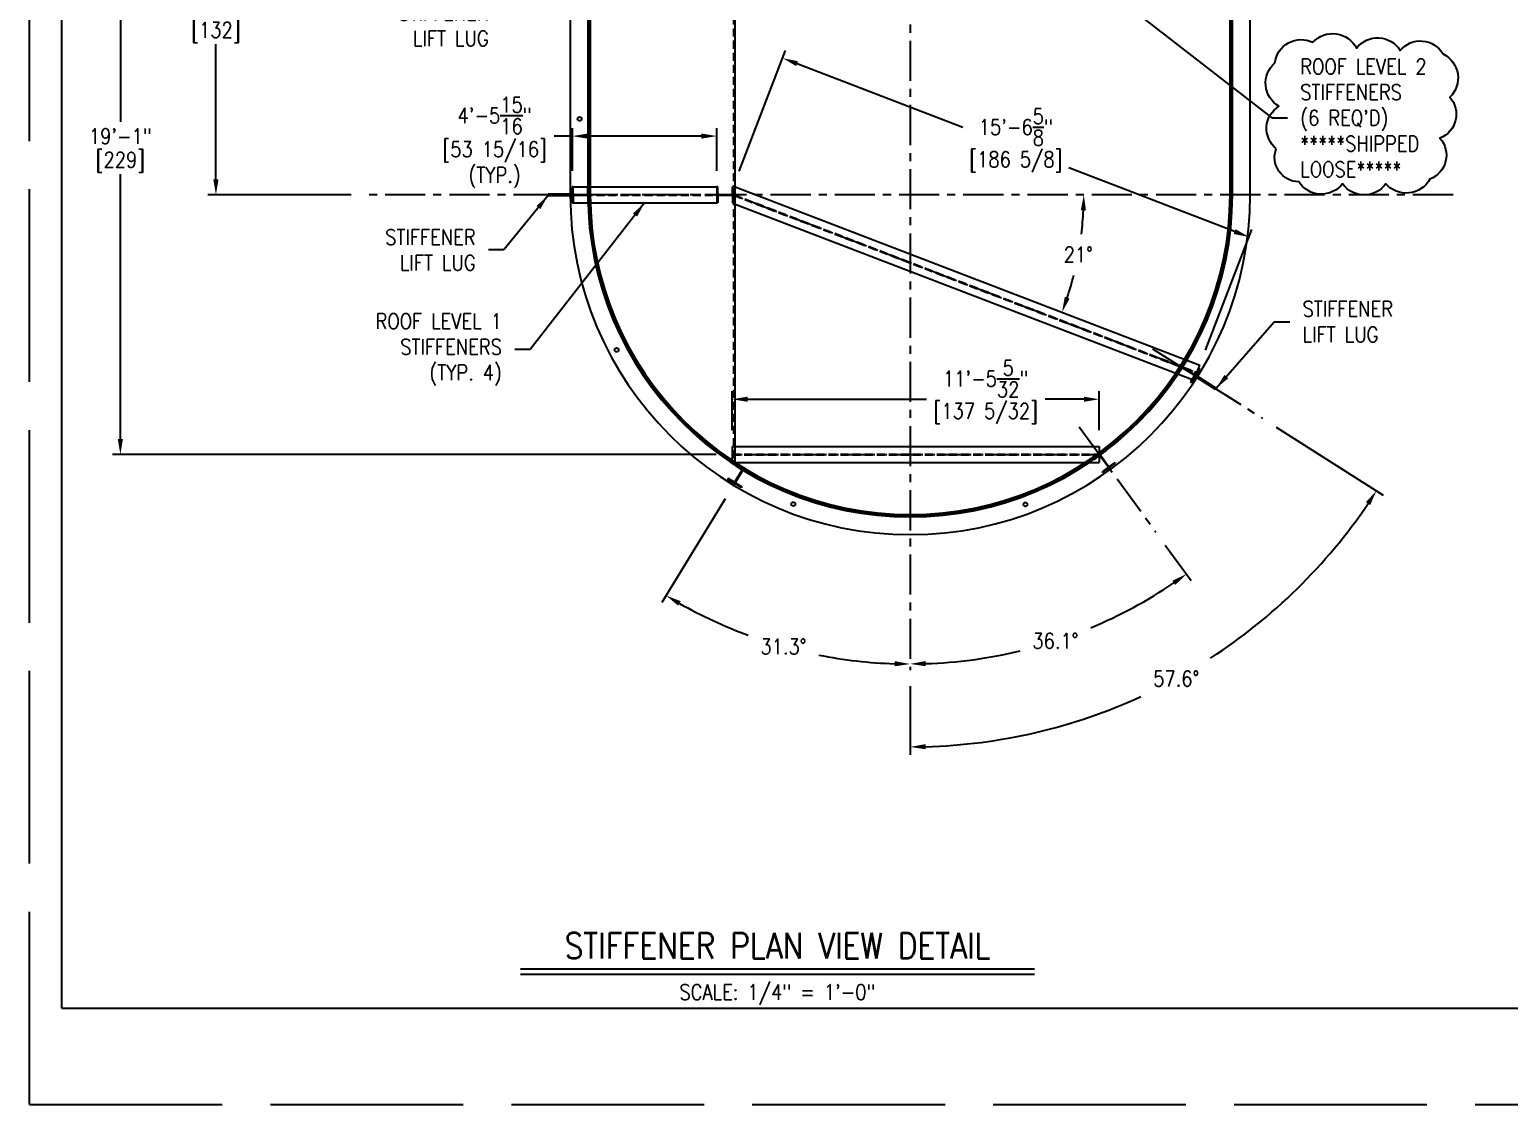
# Model space of a CAD drawing. Extents: x -36 to 1116, y 36 to 900.
# Drawn here: x -36 to 516, y 36 to 438 of the extents above; entities that cross this region are included whole.
import ezdxf
from ezdxf.enums import TextEntityAlignment as Align

# ---------------------------------------------------------------- set-up
doc = ezdxf.new("R2010")
doc.units = 0
doc.header["$LTSCALE"] = 12
doc.header["$MEASUREMENT"] = 0
doc.header["$PDMODE"] = 33
doc.header["$PDSIZE"] = -0.5
for name, pattern in [('AM_ISO02W050', [7.5, 6, -1.5]), ('CENTER', [2, 1.25, -0.25, 0.25, -0.25]), ('HIDDEN', [0.375, 0.25, -0.125])]:
    doc.linetypes.add(name, pattern=pattern)
doc.layers.get('0').update_dxf_attribs({"linetype": 'CONTINUOUS'})
doc.layers.get('Defpoints').update_dxf_attribs({"linetype": 'CONTINUOUS'})
for name, color, linetype in [('6X20', 3, 'CONTINUOUS'), ('CENTER', 6, 'CENTER'), ('COVER', 3, 'CONTINUOUS'), ('DIM', 1, 'CONTINUOUS'), ('ROOF', 140, 'CONTINUOUS'), ('SHELL', 40, 'CONTINUOUS')]:
    doc.layers.add(name, color=color, linetype=linetype)
doc.layers.add('AM_7', color=142, linetype='CENTER', lineweight=25)
doc.styles.add('ROMANS', font='ROMANS.shx', dxfattribs={"width": 0.85, "height": 5.76})
doc.styles.get("Standard").update_dxf_attribs({"font": 'sanss___.ttf'})
doc.dimstyles.get("Standard").update_dxf_attribs({"dimtxt": 0.18, "dimasz": 0.18, "dimexe": 0.18, "dimexo": 0.0625, "dimgap": 0.09, "dimtad": 0, "dimtih": 1, "dimtoh": 1, "dimdec": 4, "dimzin": 0, "dimdsep": 46, "dimtxsty": 'Standard', "dimcen": 0.09, "dimadec": 0, "dimazin": 0, "dimtfac": 1, "dimtdec": 4, "dimtofl": 0, "dimtmove": 0, "dimatfit": 3, "dimfxl": 1, "dimtolj": 1, "dimtzin": 0, "dimarcsym": 0})

# ---------------------------------------------------------------- blocks, each defined once
blk = doc.blocks.new('A$C1b871768')
at = {"layer": '6X20'}
for p, q in [((-5.88, 3), (-6.25, 3)), ((-6.25, 3), (-6.25, -3)), ((-5.88, 0.44), (-5.88, 3)), ((-5.5, 0.12), (-0.75, 0.12)), ((-0.38, 3), (0, 3)), ((-0.38, 0.44), (-0.38, 3)), ((0, 3), (0, -3)), ((-5.88, -3), (-6.25, -3)), ((-5.88, -0.44), (-5.88, -3)), ((-5.5, -0.12), (-0.75, -0.12)), ((-0.38, -0.44), (-0.38, -3)), ((-0.38, -3), (0, -3))]:
    blk.add_line(p, q, dxfattribs=at)
for points in [[(-5.5, 0.12, -0.083285), (-5.65, 0.15, -0.09084), (-5.77, 0.22, -0.104065), (-5.85, 0.32, -0.115836), (-5.88, 0.44, -0.115836)], [(-0.75, 0.12, 0.083285), (-0.6, 0.15, 0.09084), (-0.48, 0.22, 0.104065), (-0.4, 0.32, 0.115836), (-0.38, 0.44, 0.115836)], [(-5.5, -0.12, 0.083285), (-5.65, -0.15, 0.09084), (-5.77, -0.22, 0.104065), (-5.85, -0.32, 0.115836), (-5.88, -0.44, 0.115836)], [(-0.75, -0.12, -0.083285), (-0.6, -0.15, -0.09084), (-0.48, -0.22, -0.104065), (-0.4, -0.32, -0.115836), (-0.38, -0.44, -0.115836)]]:
    blk.add_lwpolyline(points, format="xyb", dxfattribs=at)
at = {"layer": 'CENTER'}
blk.add_line((-7.24, 0), (0.99, 0), dxfattribs=at)
blk = doc.blocks.new('*D177')
at = {"layer": 'Defpoints', "color": 0, "transparency": 16777216}
for p in [(226.48, 299.54), (226.48, 281.93), (363.63, 281.93)]:
    blk.add_point(p, dxfattribs=at)
at = {"layer": 'DIM', "color": 0, "lineweight": -2, "transparency": 16777216}
for p, q in [((226.48, 287.93), (226.48, 302.54)), ((232.24, 299.54), (299.04, 299.54)), ((357.87, 299.54), (343.39, 299.54)), ((363.63, 287.93), (363.63, 302.54))]:
    blk.add_line(p, q, dxfattribs=at)
at = {"layer": 'DIM', "color": 0, "transparency": 16777216}
for points in [[(232.24, 300.5), (232.24, 298.58), (226.48, 299.54)], [(357.87, 300.5), (357.87, 298.58), (363.63, 299.54)]]:
    blk.add_solid(points, dxfattribs=at)
at = {"layer": 'DIM', "color": 0, "transparency": 16777216, "char_height": 5.76, "attachment_point": 5, "style": 'ROMANS'}
for s, insert in [('\\A1;11\'-5{\\H1x;\\S5/32;}"', (321.21, 307.22)), ('\\A1;[137 5/32]', (321.21, 294.19))]:
    blk.add_mtext(s, dxfattribs=dict(at, insert=insert))
blk = doc.blocks.new('*D182')
at = {"layer": 'Defpoints', "color": 0, "transparency": 16777216}
for p in [(166.78, 397.89), (166.78, 378.93), (220.73, 378.93)]:
    blk.add_point(p, dxfattribs=at)
at = {"layer": 'DIM', "color": 0, "lineweight": -2, "transparency": 16777216}
for p, q in [((166.78, 397.89), (159.93, 397.89)), ((166.78, 384.93), (166.78, 400.89)), ((214.97, 397.89), (172.54, 397.89)), ((220.73, 384.93), (220.73, 400.89))]:
    blk.add_line(p, q, dxfattribs=at)
at = {"layer": 'DIM', "color": 0, "transparency": 16777216}
for points in [[(172.54, 398.85), (172.54, 396.93), (166.78, 397.89)], [(214.97, 398.85), (214.97, 396.93), (220.73, 397.89)]]:
    blk.add_solid(points, dxfattribs=at)
at = {"layer": 'DIM', "color": 0, "transparency": 16777216, "char_height": 5.76, "attachment_point": 5, "style": 'ROMANS'}
for s, insert in [('\\A1;4\'-5{\\H1x;\\S15/16;}"', (137.75, 405.57)), ('\\A1;[53 15/16]\\P(TYP.)', (137.75, 387.2))]:
    blk.add_mtext(s, dxfattribs=dict(at, insert=insert))
blk = doc.blocks.new('*D186')
at = {"layer": 'Defpoints', "color": 0, "transparency": 16777216}
for p in [(117.16, 507.93), (33.61, 375.93), (90.14, 375.93)]:
    blk.add_point(p, dxfattribs=at)
at = {"layer": 'DIM', "color": 0, "lineweight": -2, "transparency": 16777216}
for p, q in [((111.16, 507.93), (30.61, 507.93)), ((33.61, 502.17), (33.61, 451.67)), ((33.61, 381.69), (33.61, 432.2)), ((84.14, 375.93), (30.61, 375.93))]:
    blk.add_line(p, q, dxfattribs=at)
at = {"layer": 'DIM', "color": 0, "transparency": 16777216}
for points in [[(32.65, 502.17), (34.57, 502.17), (33.61, 507.93)], [(32.65, 381.69), (34.57, 381.69), (33.61, 375.93)]]:
    blk.add_solid(points, dxfattribs=at)
at = {"layer": 'DIM', "color": 0, "transparency": 16777216, "char_height": 5.76, "attachment_point": 5, "style": 'ROMANS'}
for s, insert in [('\\A1;11\'-0"', (33.61, 446.32)), ('\\A1;[132]', (33.61, 436.59))]:
    blk.add_mtext(s, dxfattribs=dict(at, insert=insert))
blk = doc.blocks.new('*D188')
at = {"layer": 'Defpoints', "color": 0, "transparency": 16777216}
for p in [(117.16, 507.93), (-2.08, 278.93), (226.48, 278.93)]:
    blk.add_point(p, dxfattribs=at)
at = {"layer": 'DIM', "color": 0, "lineweight": -2, "transparency": 16777216}
for p, q in [((111.16, 507.93), (-5.08, 507.93)), ((-2.08, 502.17), (-2.08, 403.17)), ((-2.08, 284.69), (-2.08, 383.7)), ((220.48, 278.93), (-5.08, 278.93))]:
    blk.add_line(p, q, dxfattribs=at)
at = {"layer": 'DIM', "color": 0, "transparency": 16777216}
for points in [[(-3.04, 502.17), (-1.12, 502.17), (-2.08, 507.93)], [(-3.04, 284.69), (-1.12, 284.69), (-2.08, 278.93)]]:
    blk.add_solid(points, dxfattribs=at)
at = {"layer": 'DIM', "color": 0, "transparency": 16777216, "char_height": 5.76, "attachment_point": 5, "style": 'ROMANS'}
for s, insert in [('\\A1;19\'-1"', (-2.08, 397.82)), ('\\A1;[229]', (-2.08, 388.09))]:
    blk.add_mtext(s, dxfattribs=dict(at, insert=insert))
blk = doc.blocks.new('*D189')
at = {"layer": 'Defpoints', "color": 0, "transparency": 16777216}
for p in [(292.98, 817.54), (266.38, 784.27), (226.82, 748.62), (231.1, 741.59), (292.98, 198.33)]:
    blk.add_point(p, dxfattribs=at)
at = {"layer": 'DIM', "color": 0, "lineweight": -2, "transparency": 16777216}
blk.add_line((223.71, 753.75), (215.11, 767.86), dxfattribs=at)
for start, end in [(92.2489, 100.3758), (111.0937, 119.0795)]:
    blk.add_arc((292.98, 639.93), 146.76, start, end, dxfattribs=at)
at = {"layer": 'DIM', "color": 0, "transparency": 16777216}
for points in [[(287.2, 787.54), (287.24, 785.62), (292.98, 786.7)], [(222.14, 767.37), (221.17, 769.03), (216.67, 765.3)]]:
    blk.add_solid(points, dxfattribs=at)
at = {"layer": 'DIM', "color": 0, "transparency": 16777216, "insert": (253.36, 781.25), "char_height": 5.76, "attachment_point": 5, "style": 'ROMANS'}
blk.add_mtext('\\A1;31.3°', dxfattribs=at)
blk = doc.blocks.new('*D190')
at = {"layer": 'Defpoints', "color": 0, "transparency": 16777216}
for p in [(292.98, 817.54), (352.77, 773.93), (384.76, 765.95), (353.58, 723.14), (292.98, 198.33)]:
    blk.add_point(p, dxfattribs=at)
at = {"layer": 'DIM', "color": 0, "lineweight": -2, "transparency": 16777216}
for start, end in [(77.3112, 87.7507), (56.1827, 66.4541)]:
    blk.add_arc((292.98, 639.93), 146.73, start, end, dxfattribs=at)
at = {"layer": 'DIM', "color": 0, "transparency": 16777216}
for points in [[(298.72, 785.59), (298.76, 787.51), (292.98, 786.67)], [(375.19, 762.63), (374.09, 761.05), (379.37, 758.54)]]:
    blk.add_solid(points, dxfattribs=at)
at = {"layer": 'DIM', "color": 0, "transparency": 16777216, "insert": (338.41, 779.46), "char_height": 5.76, "attachment_point": 5, "style": 'ROMANS'}
blk.add_mtext('\\A1;36.1°', dxfattribs=at)
blk = doc.blocks.new('*D191')
at = {"layer": 'Defpoints', "color": 0, "transparency": 16777216}
for p in [(292.98, 817.54), (400.28, 775.29), (424.61, 723.46), (379.89, 695.08), (292.98, 198.33)]:
    blk.add_point(p, dxfattribs=at)
at = {"layer": 'DIM', "color": 0, "lineweight": -2, "transparency": 16777216}
blk.add_line((429.68, 726.67), (441.36, 734.08), dxfattribs=at)
for start, end in [(66.0839, 88.0892), (34.3071, 56.287)]:
    blk.add_arc((292.98, 639.93), 172.73, start, end, dxfattribs=at)
at = {"layer": 'DIM', "color": 0, "transparency": 16777216}
for points in [[(298.73, 811.6), (298.76, 813.52), (292.98, 812.66)], [(436.46, 737.82), (434.86, 736.76), (438.82, 732.48)]]:
    blk.add_solid(points, dxfattribs=at)
at = {"layer": 'DIM', "color": 0, "transparency": 16777216, "insert": (376.2, 791.29), "char_height": 5.76, "attachment_point": 5, "style": 'ROMANS'}
blk.add_mtext('\\A1;57.6°', dxfattribs=at)
blk = doc.blocks.new('*D194')
at = {"layer": 'Defpoints', "color": 0, "transparency": 16777216}
for p in [(292.98, 817.54), (231.1, 274.28), (226.95, 267.45), (230.47, 212.12), (292.98, 198.33)]:
    blk.add_point(p, dxfattribs=at)
at = {"layer": 'DIM', "color": 0, "lineweight": -2, "transparency": 16777216}
blk.add_line((223.83, 262.33), (200.26, 223.6), dxfattribs=at)
for start, end in [(240.554, 249.8033), (258.7697, 268.1177)]:
    blk.add_arc((292.98, 375.93), 175.33, start, end, dxfattribs=at)
at = {"layer": 'DIM', "color": 0, "transparency": 16777216}
for points in [[(206.3, 222.42), (207.27, 224.08), (201.82, 226.16)], [(287.24, 201.65), (287.21, 199.73), (292.98, 200.6)]]:
    blk.add_solid(points, dxfattribs=at)
at = {"layer": 'DIM', "color": 0, "transparency": 16777216, "insert": (245.64, 207.11), "char_height": 5.76, "attachment_point": 5, "style": 'ROMANS'}
blk.add_mtext('\\A1;31.3°', dxfattribs=at)
blk = doc.blocks.new('*D195')
at = {"layer": 'Defpoints', "color": 0, "transparency": 16777216}
for p in [(292.98, 817.54), (356.14, 289.22), (384.76, 249.92), (329.5, 204.48), (292.98, 198.33)]:
    blk.add_point(p, dxfattribs=at)
at = {"layer": 'DIM', "color": 0, "lineweight": -2, "transparency": 16777216}
blk.add_line((388.29, 245.07), (397.95, 231.81), dxfattribs=at)
for start, end in [(292.6331, 304.1839), (271.8827, 283.551)]:
    blk.add_arc((292.98, 375.93), 175.3, start, end, dxfattribs=at)
at = {"layer": 'DIM', "color": 0, "transparency": 16777216}
for points in [[(390.92, 231.7), (392.03, 230.13), (396.19, 234.23)], [(298.76, 199.77), (298.73, 201.69), (292.98, 200.63)]]:
    blk.add_solid(points, dxfattribs=at)
at = {"layer": 'DIM', "color": 0, "transparency": 16777216, "insert": (347.25, 209.24), "char_height": 5.76, "attachment_point": 5, "style": 'ROMANS'}
blk.add_mtext('\\A1;36.1°', dxfattribs=at)
blk = doc.blocks.new('*D196')
at = {"layer": 'Defpoints', "color": 0, "transparency": 16777216}
for p in [(292.98, 817.54), (383.55, 318.44), (424.59, 292.39), (292.98, 198.33), (360.83, 181.08)]:
    blk.add_point(p, dxfattribs=at)
at = {"layer": 'DIM', "color": 0, "lineweight": -2, "transparency": 16777216}
for p, q in [((429.66, 289.17), (469.71, 263.75)), ((292.98, 192.33), (292.98, 166.61))]:
    blk.add_line(p, q, dxfattribs=at)
for start, end in [(302.9536, 325.994), (271.5996, 294.6933)]:
    blk.add_arc((292.98, 375.93), 206.33, start, end, dxfattribs=at)
at = {"layer": 'DIM', "color": 0, "transparency": 16777216}
for points in [[(463.22, 261.07), (464.83, 260.01), (467.18, 265.36)], [(298.75, 168.73), (298.73, 170.65), (292.98, 169.61)]]:
    blk.add_solid(points, dxfattribs=at)
at = {"layer": 'DIM', "color": 0, "transparency": 16777216, "insert": (392.37, 195.12), "char_height": 5.76, "attachment_point": 5, "style": 'ROMANS'}
blk.add_mtext('\\A1;57.6°', dxfattribs=at)
blk = doc.blocks.new('*D227')
at = {"layer": 'Defpoints', "color": 0, "transparency": 16777216}
for p in [(90.14, 375.93), (226.98, 379.15), (495.83, 375.93), (354.2, 346.3), (401.2, 312.27)]:
    blk.add_point(p, dxfattribs=at)
at = {"layer": 'DIM', "color": 0, "lineweight": -2, "transparency": 16777216}
for start, end in [(353.1348, 357.3053), (341.6947, 345.8219)]:
    blk.add_arc((235.35, 375.93), 122.48, start, end, dxfattribs=at)
at = {"layer": 'DIM', "color": 0, "transparency": 16777216}
for points in [[(356.74, 370.2), (358.66, 370.15), (357.84, 375.93)], [(352.54, 337.14), (350.74, 337.79), (349.7, 332.04)]]:
    blk.add_solid(points, dxfattribs=at)
at = {"layer": 'DIM', "color": 0, "transparency": 16777216, "insert": (355.79, 353.61), "char_height": 5.76, "attachment_point": 5, "style": 'ROMANS'}
blk.add_mtext('\\A1;21°', dxfattribs=at)
blk = doc.blocks.new('*D228')
at = {"layer": 'Defpoints', "color": 0, "transparency": 16777216}
for p in [(245.36, 427.02), (226.98, 379.15), (401.2, 312.27)]:
    blk.add_point(p, dxfattribs=at)
at = {"layer": 'DIM', "color": 0, "lineweight": -2, "transparency": 16777216}
for p, q in [((229.13, 384.75), (246.43, 429.82)), ((250.74, 424.96), (312.62, 401.2)), ((414.2, 362.21), (352.31, 385.97)), ((403.35, 317.87), (420.65, 362.95))]:
    blk.add_line(p, q, dxfattribs=at)
at = {"layer": 'DIM', "color": 0, "transparency": 16777216}
for points in [[(251.08, 425.85), (250.39, 424.06), (245.36, 427.02)], [(414.54, 363.11), (413.86, 361.31), (419.58, 360.15)]]:
    blk.add_solid(points, dxfattribs=at)
at = {"layer": 'DIM', "color": 0, "transparency": 16777216, "char_height": 5.76, "attachment_point": 5, "style": 'ROMANS'}
for s, insert in [('\\A1;15\'-6{\\H1x;\\S5/8;}"', (332.47, 401.26)), ('\\A1;[186 5/8]', (332.47, 388.23))]:
    blk.add_mtext(s, dxfattribs=dict(at, insert=insert))
blk = doc.blocks.new('A$C412092ca')
at = {"layer": 'COVER', "rotation": 301.3283751769985}
blk.add_blockref('A$C1b871768', (-62.39, 366.5), dxfattribs=at)
at = {"layer": 'COVER', "xscale": -1, "rotation": 238.6716248230015}
blk.add_blockref('A$C1b871768', (-62.39, -102.5), dxfattribs=at)

msp = doc.modelspace()

# ---------------------------------------------------------------- linework, layer by layer
for q in [(-24, 888), (1080, 72)]:
    msp.add_line((-24, 72), q)
at = {"layer": '6X20'}
for p, q in [((166.781813, 378.934393), (220.731813, 378.934393)), ((166.781813, 372.934393), (166.781813, 378.934393)), ((221.106813, 378.934393), (220.731813, 378.934393)), ((220.731813, 378.934393), (220.731813, 372.934393)), ((221.106813, 376.371893), (221.106813, 378.934393)), ((221.481813, 376.059393), (226.231813, 376.059393)), ((221.481813, 375.809393), (226.231813, 375.809393)), ((226.606813, 378.934393), (226.981813, 378.934393)), ((226.606813, 376.371893), (226.606813, 378.934393)), ((226.981813, 379.147828), (401.200851, 312.271405)), ((226.981813, 378.934393), (226.981813, 372.934393)), ((166.781813, 372.934393), (220.731813, 372.934393)), ((221.106813, 372.934393), (220.731813, 372.934393)), ((221.106813, 375.496893), (221.106813, 372.934393)), ((226.606813, 375.496893), (226.606813, 372.934393)), ((226.606813, 372.934393), (226.981813, 372.934393)), ((226.981813, 372.720958), (399.050643, 306.669922)), ((226.481813, 281.934393), (363.628823, 281.934393)), ((226.481813, 281.934393), (226.481813, 275.934393)), ((363.628823, 281.934393), (363.628823, 275.934393)), ((226.481813, 275.934393), (363.628823, 275.934393))]:
    msp.add_line(p, q, dxfattribs=at)
at = {"layer": '6X20', "linetype": 'HIDDEN'}
for p, q in [((166.781813, 376.059393), (220.731813, 376.059393)), ((166.781813, 375.809393), (220.731813, 375.809393)), ((226.981813, 376.068286), (400.170543, 309.587361)), ((226.981813, 375.8005), (400.080951, 309.353966)), ((226.481813, 279.059393), (363.628823, 279.059393)), ((226.481813, 278.809393), (363.628823, 278.809393))]:
    msp.add_line(p, q, dxfattribs=at)
at = {"layer": '6X20'}
for points in [[(221.481813, 376.059393, -0.083284913), (221.335376, 376.083955, -0.0908400621), (221.216648, 376.150922, -0.1040652874), (221.134197, 376.255277, -0.1158364335), (221.106813, 376.371893, -0.1158364335)], [(221.481813, 375.809393, 0.083284913), (221.335376, 375.78483, 0.0908400621), (221.216648, 375.717864, 0.1040652874), (221.134197, 375.613508, 0.1158364335), (221.106813, 375.496893, 0.1158364335)], [(226.231813, 376.059393, 0.083284913), (226.378251, 376.083955, 0.0908400621), (226.496978, 376.150922, 0.1040652874), (226.579429, 376.255277, 0.1158364335), (226.606813, 376.371893, 0.1158364335)], [(226.231813, 375.809393, -0.083284913), (226.378251, 375.78483, -0.0908400621), (226.496978, 375.717864, -0.1040652874), (226.579429, 375.613508, -0.1158364335), (226.606813, 375.496893, -0.1158364335)]]:
    msp.add_lwpolyline(points, format="xyb", dxfattribs=at)
at = {"layer": 'AM_7', "ltscale": 0.25}
for p, q in [((226.981813, 375.934393), (400.114077, 309.475143)), ((226.481813, 278.934393), (363.628823, 278.934393))]:
    msp.add_line(p, q, dxfattribs=at)
at = {"layer": 'CENTER'}
for p, q in [((292.981813, 817.540914), (292.981813, 198.327871)), ((495.825871, 375.934393), (90.137756, 375.934393)), ((219.742428, 375.934393), (227.971198, 375.934393)), ((383.55017, 318.443663), (424.594971, 292.389359)), ((356.136982, 289.220866), (384.758362, 249.92304))]:
    msp.add_line(p, q, dxfattribs=at)
at = {"layer": 'COVER'}
for p, q in [((166.731813, 376.184393), (157.731813, 376.184393)), ((157.731813, 376.184393), (157.731813, 375.684393)), ((160.169313, 376.184393), (160.169313, 375.684393)), ((161.294313, 376.184393), (161.294313, 375.684393)), ((166.731813, 375.684393), (166.731813, 376.184393)), ((157.731813, 375.684393), (166.731813, 375.684393)), ((399.050643, 306.669922), (401.200851, 312.271405)), ((399.461152, 308.104553), (399.731363, 308.52525)), ((407.033694, 303.240747), (399.461152, 308.104553)), ((399.731363, 308.52525), (407.303905, 303.661444)), ((404.306441, 305.5867), (404.036229, 305.166003)), ((405.253008, 304.978724), (404.982797, 304.558028)), ((407.303905, 303.661444), (407.033694, 303.240747))]:
    msp.add_line(p, q, dxfattribs=at)
msp.add_lwpolyline([(429.750519, 393.230746, -0.52056705), (430.760975, 409.051828, -0.52056705), (430.760975, 409.051828, -0.52056705), (429.24529, 425.209537, -0.52056705), (429.24529, 425.209537, -0.52056705), (443.391697, 432.95177, -0.52056705), (443.391697, 432.95177, -0.52056705), (459.727392, 430.763747, -0.52056705), (459.727392, 430.763747, -0.52056705), (476.063108, 429.9222, -0.52056705), (476.063108, 429.9222, -0.52056705), (492.06201, 428.575724, -0.52056705), (492.06201, 428.575724, -0.52056705), (494.588151, 412.418015, -0.52056705), (494.588151, 412.418015, -0.52056705), (490.883138, 397.101862, -0.52056705), (490.883138, 397.101862, -0.52056705), (487.178126, 381.7857, -0.52056705), (487.178126, 381.7857, -0.52056705), (470.674014, 380.102607, -0.52056705), (470.674014, 380.102607, -0.52056705), (454.506715, 380.102607, -0.52056705), (454.506715, 380.102607, -0.52056705), (438.171, 380.77585, -0.52056705), (438.171, 380.77585, -0.52056705)], format="xyb", close=True, dxfattribs=at)
at = {"layer": 'Defpoints', "linetype": 'AM_ISO02W050'}
for q in [(-36, 900), (1116, 36)]:
    msp.add_line((-36, 36), q, dxfattribs=at)
at = {"layer": 'DIM'}
for p, q in [((147.415927, 86.629511), (339.415927, 86.629511)), ((147.415927, 84.709511), (339.415927, 84.709511))]:
    msp.add_line(p, q, dxfattribs=at)
at = {"layer": 'ROOF', "linetype": 'HIDDEN'}
msp.add_line((226.981813, 739.554923), (226.981813, 276.313863), dxfattribs=at)
at = {"layer": 'ROOF'}
msp.add_line((227.481813, 739.88438), (227.481813, 275.984405), dxfattribs=at)
at = {"layer": 'SHELL', "linetype": 'HIDDEN'}
for p, q in [((226.981813, 739.554923), (226.981813, 276.313863)), ((227.481813, 739.554923), (227.481813, 276.313863)), ((226.981813, 276.313863), (227.481813, 276.313863))]:
    msp.add_line(p, q, dxfattribs=at)
at = {"layer": 'SHELL'}
for p, q in [((165.981813, 639.934393), (165.981813, 375.934393)), ((419.981813, 375.934393), (419.981813, 639.934393))]:
    msp.add_line(p, q, dxfattribs=at)
for points in [[(413.356813, 639.934393, 1), (172.606813, 639.934393), (172.606813, 375.934393, 1), (413.356813, 375.934393)], [(412.981813, 639.934393, 1), (172.981813, 639.934393), (172.981813, 375.934393, 1), (412.981813, 375.934393)], [(412.481813, 639.934393, 1), (173.481813, 639.934393), (173.481813, 375.934393, 1), (412.481813, 375.934393)]]:
    msp.add_lwpolyline(points, format="xyb", close=True, dxfattribs=at)
for centre in [(169.481813, 404.309393), (183.322409, 317.998732), (249.325098, 260.344858), (336.044313, 260.215643)]:
    msp.add_circle(centre, 0.75, dxfattribs=at)
msp.add_arc((292.981813, 375.934393), 127, 180, 0, dxfattribs=at)

# ---------------------------------------------------------------- block references
at = {"layer": 'COVER'}
for name, p in [('A$C412092ca', (292.981813, 375.934393)), ('A$C1b871768', (172.981813, 375.934393))]:
    msp.add_blockref(name, p, dxfattribs=at)
for p, rotation in [((394.337548, 311.692545), 147.2875652765578), ((363.628823, 278.934393), 126.0665882599235)]:
    msp.add_blockref('A$C1b871768', p, dxfattribs=dict(at, rotation=rotation))

# ---------------------------------------------------------------- texts
at = {"layer": 'DIM', "style": 'ROMANS', "width": 0.85}
for s, height, p in [('STIFFENER PLAN VIEW DETAIL', 9.6, (243.415927, 90.506752)), ('SCALE: 1/4" = 1\'-0"', 5.76, (243.415927, 75.109511))]:
    msp.add_text(s, height=height, dxfattribs=at).set_placement(p, align=Align.CENTER)
at = {"layer": 'DIM', "char_height": 5.76, "style": 'ROMANS'}
for s, insert, attachment_point in [('STIFFENER\\PLIFT LUG', (135.524008, 439.201086), 6), ("ROOF LEVEL 2 \\PSTIFFENERS\\P(6 REQ'D)\\P*****SHIPPED\\PLOOSE*****", (438.715028, 404.669354), 4), ('STIFFENER\\PLIFT LUG', (130.649963, 355.340062), 6), ('ROOF LEVEL 1 \\PSTIFFENERS\\P(TYP. 4)', (140.457473, 318.145716), 6), ('STIFFENER\\PLIFT LUG', (439.58462, 328.496962), 4)]:
    msp.add_mtext(s, dxfattribs=dict(at, insert=insert, attachment_point=attachment_point))

# ---------------------------------------------------------------- dimensions: what is measured, and where the dimension line sits
at = {"layer": 'DIM'}
for base, line1, line2, override, picture, middle in [((230.474421, 212.120044), ((231.103171, 274.275354), (226.949153, 267.45081)), ((292.981813, 817.540914), (292.981813, 198.327871)), {"dimscale": 48, "dimtxt": 5.76, "dimasz": 0.12, "dimexe": 0.0625, "dimexo": 0.125, "dimgap": 0.1, "dimzin": 3, "dimlunit": 4, "dimpost": '\\X', "dimtxsty": 'ROMANS', "dimcen": 0, "dimadec": 1}, '*D194', (245.641633, 207.111343)), ((266.380745, 784.265023), ((231.103171, 741.593431), (226.824686, 748.622458)), ((292.981813, 817.540914), (292.981813, 198.327871)), {"dimscale": 48, "dimtxt": 5.76, "dimasz": 0.12, "dimexe": 0.0625, "dimexo": 0.125, "dimgap": 0.1, "dimzin": 3, "dimlunit": 4, "dimpost": '\\X', "dimtxsty": 'ROMANS', "dimcen": 0, "dimadec": 1}, '*D189', (253.356395, 781.245304)), ((352.766741, 773.93403), ((353.579424, 723.136331), (384.758362, 765.945745)), ((292.981813, 817.540914), (292.981813, 198.327871)), {"dimscale": 48, "dimtxt": 5.76, "dimasz": 0.12, "dimexe": 0.0625, "dimexo": 0.125, "dimgap": 0.1, "dimzin": 3, "dimlunit": 4, "dimpost": '\\X', "dimtxsty": 'ROMANS', "dimcen": 0, "dimadec": 1}, '*D190', (338.405432, 779.457994)), ((400.275443, 775.293515), ((379.892179, 695.081662), (424.609668, 723.456268)), ((292.981813, 817.540914), (292.981813, 198.327871)), {"dimscale": 48, "dimtxt": 5.76, "dimasz": 0.12, "dimexe": 0.0625, "dimexo": 0.125, "dimgap": 0.1, "dimzin": 3, "dimlunit": 4, "dimpost": '\\X', "dimtxsty": 'ROMANS', "dimcen": 0, "dimadec": 1}, '*D191', (376.197638, 791.292054)), ((329.495508, 204.477597), ((356.136982, 289.220866), (384.758362, 249.92304)), ((292.981813, 817.540914), (292.981813, 198.327871)), {"dimscale": 48, "dimtxt": 5.76, "dimasz": 0.12, "dimexe": 0.0625, "dimexo": 0.125, "dimgap": 0.1, "dimzin": 3, "dimlunit": 4, "dimpost": '\\X', "dimtxsty": 'ROMANS', "dimcen": 0, "dimadec": 1}, '*D195', (347.249886, 209.244084)), ((360.828692, 181.081154), ((383.55017, 318.443663), (424.594971, 292.389359)), ((292.981813, 817.540914), (292.981813, 198.327871)), {"dimscale": 48, "dimtxt": 5.76, "dimasz": 0.12, "dimexe": 0.0625, "dimexo": 0.125, "dimgap": 0.1, "dimzin": 3, "dimlunit": 4, "dimpost": '\\X', "dimtxsty": 'ROMANS', "dimcen": 0, "dimadec": 1}, '*D196', (392.370605, 195.122746)), ((354.199196, 346.302732), ((226.981813, 379.147828), (401.200851, 312.271405)), ((495.825871, 375.934393), (90.137756, 375.934393)), {"dimscale": 48, "dimtxt": 5.76, "dimasz": 0.12, "dimexe": 0.0625, "dimexo": 0.125, "dimgap": 0.1, "dimzin": 3, "dimlunit": 4, "dimpost": '\\X', "dimtxsty": 'ROMANS', "dimcen": 0}, '*D227', (355.786494, 353.613382))]:
    dim = msp.add_angular_dim_2l(base=base, line1=line1, line2=line2, dimstyle='Standard', override=override, dxfattribs=at)
    dim.commit()
    dim.dimension.update_dxf_attribs({"geometry": picture, "text_midpoint": middle})
for base, p2, angle, picture, middle in [((-2.077225, 278.934393), (226.481813, 278.934393), 270, '*D188', (-2.077225, 393.434393)), ((33.610165, 375.934393), (90.137756, 375.934393), 90, '*D186', (33.610165, 441.934393))]:
    dim = msp.add_linear_dim(base=base, p1=(117.155369, 507.934393), p2=p2, angle=angle, dimstyle='Standard', override={"dimscale": 48, "dimtxt": 5.76, "dimasz": 0.12, "dimexe": 0.0625, "dimexo": 0.125, "dimgap": 0.02, "dimdec": 5, "dimzin": 3, "dimlunit": 4, "dimpost": '\\X', "dimtxsty": 'ROMANS', "dimcen": 0}, dxfattribs=at)
    dim.commit()
    dim.dimension.update_dxf_attribs({"geometry": picture, "text_midpoint": middle})
dim = msp.add_aligned_dim(p1=(401.200851, 312.271405), p2=(226.981813, 379.147828), distance=-51.27966, dimstyle='Standard', override={"dimscale": 48, "dimtxt": 5.76, "dimasz": 0.12, "dimexe": 0.0625, "dimexo": 0.125, "dimgap": 0.02, "dimdec": 5, "dimzin": 3, "dimlunit": 4, "dimpost": '\\X', "dimtxsty": 'ROMANS', "dimcen": 0}, dxfattribs=at)
dim.commit()
dim.dimension.update_dxf_attribs({"geometry": '*D228', "text_midpoint": (332.468319, 393.583303)})
dim = msp.add_linear_dim(base=(166.781813, 397.89351), p1=(220.731813, 378.934393), p2=(166.781813, 378.934393), text='<>\\P(TYP.)', dimstyle='Standard', override={"dimscale": 48, "dimtxt": 5.76, "dimasz": 0.12, "dimexe": 0.0625, "dimexo": 0.125, "dimgap": 0.02, "dimdec": 5, "dimzin": 3, "dimlunit": 4, "dimpost": '\\X', "dimtxsty": 'ROMANS', "dimcen": 0}, dxfattribs=at)
dim.commit()
dim.dimension.update_dxf_attribs({"geometry": '*D182', "text_midpoint": (137.753217, 397.89351), "dimtype": 160})
dim = msp.add_linear_dim(base=(226.481813, 299.535888), p1=(363.628823, 281.934393), p2=(226.481813, 281.934393), dimstyle='Standard', override={"dimscale": 48, "dimtxt": 5.76, "dimasz": 0.12, "dimexe": 0.0625, "dimexo": 0.125, "dimgap": 0.02, "dimdec": 5, "dimzin": 3, "dimlunit": 4, "dimpost": '\\X', "dimtxsty": 'ROMANS', "dimcen": 0}, dxfattribs=at)
dim.commit()
dim.dimension.update_dxf_attribs({"geometry": '*D177', "text_midpoint": (321.212797, 299.535888), "dimtype": 160})

# ---------------------------------------------------------------- leaders
at = {"layer": 'DIM', "annotation_type": 0, "has_hookline": 1}
for points, hookline_direction, text_width in [([(358.860336, 458.434393), (428.155028, 404.669354), (433.915028, 404.669354)], 0, 53.156571), ([(193.756813, 372.934393), (151.017473, 318.145716), (145.257473, 318.145716)], 1, 51.757714), ([(157.731813, 375.684393), (141.209963, 355.340062), (135.449963, 355.340062)], 1, 36.137143), ([(407.303905, 303.661444), (429.02462, 328.496962), (434.78462, 328.496962)], 0, 36.137143)]:
    msp.add_leader(points, dimstyle='Standard', override={"dimscale": 48, "dimtxt": 5.76, "dimasz": 0.12, "dimexe": 0.0625, "dimexo": 0.125, "dimgap": 0.1, "dimzin": 3, "dimlunit": 4, "dimpost": '\\X', "dimtxsty": 'ROMANS', "dimcen": 0}, dxfattribs=dict(at, hookline_direction=hookline_direction, text_width=text_width))

doc.saveas('drawing.dxf')
